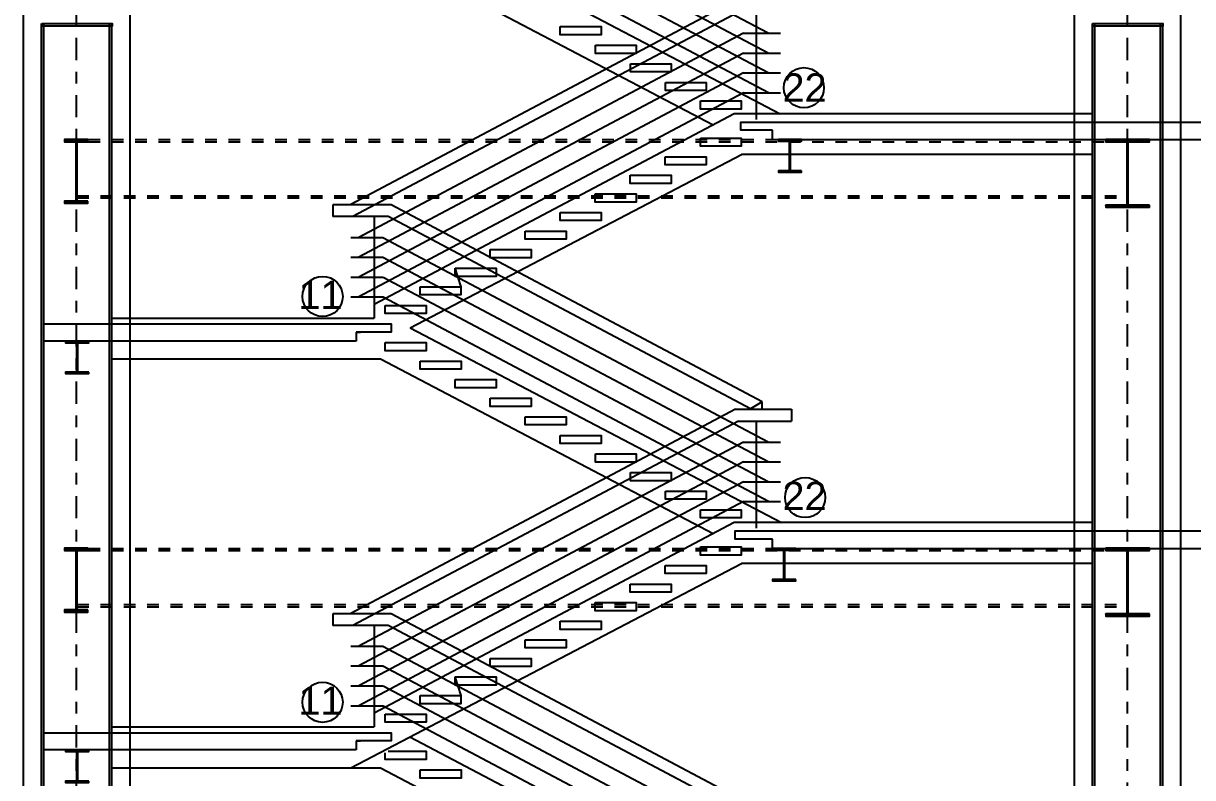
# Model space of a CAD drawing. Header units: millimetres. Extents: x 2148 to 2681, y 758 to 986.
# Drawn here: x 2563.76 to 2573.77, y 889.22 to 895.68 of the extents above; entities that cross this region are included whole.
import ezdxf

# ---------------------------------------------------------------- set-up
doc = ezdxf.new("R2010")
doc.units = ezdxf.units.MM
doc.linetypes.add('$0$HIDDEN', pattern=[0.375, 0.25, -0.125])
doc.linetypes.add('CENTER2', pattern=[28.575, 19.05, -3.175, 3.175, -3.175])
for name, color, linetype in [('0.2', 10, 'Continuous'), ('4CO', 4, 'Continuous'), ('D', 1, 'Continuous'), ('HATCH', 8, 'Continuous'), ('TLBLK', 7, 'Continuous')]:
    doc.layers.add(name, color=color, linetype=linetype)
doc.styles.add('SWISS', font='swissl.ttf')

msp = doc.modelspace()

# ---------------------------------------------------------------- hatches: boundary and pattern name
at = {"layer": 'HATCH', "ltscale": 0.5}
h = msp.add_hatch(dxfattribs=at)
h.set_pattern_fill('ANSI31', color=256, scale=0.018605, style=0)
h.set_pattern_definition([(45, (150924.999327, 6008.3788178), (-0.00164446852256, 0.00164446852256), [])])
edge = h.paths.add_edge_path()
edge.add_line((2564.3097402, 894.1574654), (2564.2253596, 894.1574654))
edge.add_arc((2564.2253596, 894.1647208), 0.0072555, 174.09726711, 269.99999997, ccw=False)
edge.add_line((2564.2181426, 894.165467), (2564.2181426, 894.6579193))
edge.add_arc((2564.2253596, 894.6586655), 0.0072555, 89.63455464, 185.90273283, ccw=False)
edge.add_line((2564.2254059, 894.6659208), (2564.3097402, 894.6659208))
edge.add_line((2564.3097402, 894.6659208), (2564.3097402, 894.6845258))
edge.add_line((2564.3097402, 894.6845258), (2564.1097402, 894.6845258))
edge.add_line((2564.1097402, 894.6845258), (2564.1097402, 894.6659208))
edge.add_line((2564.1097402, 894.6659208), (2564.1997082, 894.6659208))
edge.add_arc((2564.1997545, 894.6586655), 0.0072555, -4.29209345, 90.36544517, ccw=False)
edge.add_line((2564.2069896, 894.6581224), (2564.2069896, 894.1652638))
edge.add_arc((2564.1997545, 894.1647208), 0.0072555, -89.99999978, 4.2920935, ccw=False)
edge.add_line((2564.1997545, 894.1574654), (2564.1097402, 894.1574654))
edge.add_line((2564.1097402, 894.1574654), (2564.1097402, 894.1388603))
edge.add_line((2564.1097402, 894.1388603), (2564.3097402, 894.1388603))
edge.add_line((2564.3097402, 894.1388603), (2564.3097402, 894.1574654))
h = msp.add_hatch(dxfattribs=at)
h.set_pattern_fill('ANSI31', color=256, scale=0.018605, style=0)
h.set_pattern_definition([(45, (160542.1543686, 5241.1970747), (-0.00164446852256, 0.00164446852256), [])])
edge = h.paths.add_edge_path()
edge.add_line((2570.3315028, 894.6695236), (2570.4208787, 894.6695236))
edge.add_line((2570.4208787, 894.6695236), (2570.4208787, 894.683672))
edge.add_line((2570.4208787, 894.683672), (2570.2228629, 894.683672))
edge.add_line((2570.2228629, 894.683672), (2570.2228629, 894.6695236))
edge.add_line((2570.2228629, 894.6695236), (2570.31197, 894.6695236))
edge.add_arc((2570.3119943, 894.6657028), 0.0038209, -4.29209834, 90.36544627, ccw=False)
edge.add_line((2570.3158045, 894.6654168), (2570.3158045, 894.6603394))
edge.add_arc((2570.3119943, 894.6600534), 0.0038209, -4.29210268, 4.29210268, ccw=False)
edge.add_line((2570.3158045, 894.6597675), (2570.3158045, 894.4283404))
edge.add_arc((2570.3119943, 894.4280544), 0.0038209, -4.29209258, 4.29209258, ccw=False)
edge.add_line((2570.3158045, 894.4277685), (2570.3158045, 894.4203846))
edge.add_arc((2570.3119943, 894.4200986), 0.0038209, -89.99999956, 4.29209319, ccw=False)
edge.add_line((2570.3119943, 894.4162778), (2570.2228629, 894.4162778))
edge.add_line((2570.2228629, 894.4162778), (2570.2228629, 894.4044358))
edge.add_line((2570.2228629, 894.4044358), (2570.4208787, 894.4044358))
edge.add_line((2570.4208787, 894.4044358), (2570.4208787, 894.4162778))
edge.add_line((2570.4208787, 894.4162778), (2570.3314785, 894.4162778))
edge.add_arc((2570.3314785, 894.4200986), 0.0038209, 174.09726551, 270.00000044, ccw=False)
edge.add_line((2570.3276779, 894.4204916), (2570.3276779, 894.4276615))
edge.add_arc((2570.3314785, 894.4280544), 0.0038209, 174.09726237, 185.90273763, ccw=False)
edge.add_line((2570.3276779, 894.4284474), (2570.3276779, 894.6596605))
edge.add_arc((2570.3314785, 894.6600534), 0.0038209, 174.09726825, 185.90273175, ccw=False)
edge.add_line((2570.3276779, 894.6604464), (2570.3276779, 894.6653099))
edge.add_arc((2570.3314785, 894.6657028), 0.0038209, 89.63455417, 185.902733, ccw=False)
h = msp.add_hatch(dxfattribs=at)
h.set_pattern_fill('ANSI31', color=256, scale=0.018605, style=0)
h.set_pattern_definition([(45, (150934.0002173, 6008.3788178), (-0.00164446852256, 0.00164446852256), [])])
edge = h.paths.add_edge_path()
edge.add_line((2573.4017092, 894.1228873), (2573.2262498, 894.1228873))
edge.add_arc((2573.2262498, 894.1301427), 0.0072555, 174.09726711, 269.99999997, ccw=False)
edge.add_line((2573.2190328, 894.1308889), (2573.2190328, 894.6579193))
edge.add_arc((2573.2262498, 894.6586655), 0.0072555, 89.63455464, 185.90273283, ccw=False)
edge.add_line((2573.2262961, 894.6659208), (2573.4017092, 894.6659208))
edge.add_line((2573.4017092, 894.6659208), (2573.4017092, 894.6845258))
edge.add_line((2573.4017092, 894.6845258), (2573.0256957, 894.6845258))
edge.add_line((2573.0256957, 894.6845258), (2573.0256957, 894.6659208))
edge.add_line((2573.0256957, 894.6659208), (2573.2005984, 894.6659208))
edge.add_arc((2573.2006447, 894.6586655), 0.0072555, -4.29209345, 90.36544517, ccw=False)
edge.add_line((2573.2078798, 894.6581224), (2573.2078798, 894.1306857))
edge.add_arc((2573.2006447, 894.1301427), 0.0072555, -89.99999978, 4.2920935, ccw=False)
edge.add_line((2573.2006447, 894.1228873), (2573.0256957, 894.1228873))
edge.add_line((2573.0256957, 894.1228873), (2573.0256957, 894.1042822))
edge.add_line((2573.0256957, 894.1042822), (2573.4017092, 894.1042822))
edge.add_line((2573.4017092, 894.1042822), (2573.4017092, 894.1228873))
h = msp.add_hatch(dxfattribs=at)
h.set_pattern_fill('ANSI31', color=256, scale=0.018605, style=0)
h.set_pattern_definition([(45, (160536.0499638, 5239.4726943), (-0.00164446852256, 0.00164446852256), [])])
edge = h.paths.add_edge_path()
edge.add_line((2564.227098, 892.9451432), (2564.3164738, 892.9451432))
edge.add_line((2564.3164738, 892.9451432), (2564.3164738, 892.9592915))
edge.add_line((2564.3164738, 892.9592915), (2564.1184581, 892.9592915))
edge.add_line((2564.1184581, 892.9592915), (2564.1184581, 892.9451432))
edge.add_line((2564.1184581, 892.9451432), (2564.2075651, 892.9451432))
edge.add_arc((2564.2075895, 892.9413224), 0.0038209, -4.29209834, 90.36544627, ccw=False)
edge.add_line((2564.2113997, 892.9410364), (2564.2113997, 892.935959))
edge.add_arc((2564.2075895, 892.935673), 0.0038209, -4.29210268, 4.29210268, ccw=False)
edge.add_line((2564.2113997, 892.935387), (2564.2113997, 892.70396))
edge.add_arc((2564.2075895, 892.703674), 0.0038209, -4.29209258, 4.29209258, ccw=False)
edge.add_line((2564.2113997, 892.7033881), (2564.2113997, 892.6960042))
edge.add_arc((2564.2075895, 892.6957182), 0.0038209, -89.99999956, 4.29209319, ccw=False)
edge.add_line((2564.2075895, 892.6918974), (2564.1184581, 892.6918974))
edge.add_line((2564.1184581, 892.6918974), (2564.1184581, 892.6800554))
edge.add_line((2564.1184581, 892.6800554), (2564.3164738, 892.6800554))
edge.add_line((2564.3164738, 892.6800554), (2564.3164738, 892.6918974))
edge.add_line((2564.3164738, 892.6918974), (2564.2270736, 892.6918974))
edge.add_arc((2564.2270736, 892.6957182), 0.0038209, 174.09726551, 270.00000044, ccw=False)
edge.add_line((2564.223273, 892.6961112), (2564.223273, 892.7032811))
edge.add_arc((2564.2270736, 892.703674), 0.0038209, 174.09726237, 185.90273763, ccw=False)
edge.add_line((2564.223273, 892.7040669), (2564.223273, 892.9352801))
edge.add_arc((2564.2270736, 892.935673), 0.0038209, 174.09726825, 185.90273175, ccw=False)
edge.add_line((2564.223273, 892.9360659), (2564.223273, 892.9409294))
edge.add_arc((2564.2270736, 892.9413224), 0.0038209, 89.63455417, 185.902733, ccw=False)
h = msp.add_hatch(dxfattribs=at)
h.set_pattern_fill('ANSI31', color=256, scale=0.018605, style=0)
h.set_pattern_definition([(45, (150924.999327, 6004.8788178), (-0.00164446852256, 0.00164446852256), [])])
edge = h.paths.add_edge_path()
edge.add_line((2564.3097402, 890.6574654), (2564.2253596, 890.6574654))
edge.add_arc((2564.2253596, 890.6647208), 0.0072555, 174.09726711, 269.99999997, ccw=False)
edge.add_line((2564.2181426, 890.665467), (2564.2181426, 891.1579193))
edge.add_arc((2564.2253596, 891.1586655), 0.0072555, 89.63455464, 185.90273283, ccw=False)
edge.add_line((2564.2254059, 891.1659208), (2564.3097402, 891.1659208))
edge.add_line((2564.3097402, 891.1659208), (2564.3097402, 891.1845258))
edge.add_line((2564.3097402, 891.1845258), (2564.1097402, 891.1845258))
edge.add_line((2564.1097402, 891.1845258), (2564.1097402, 891.1659208))
edge.add_line((2564.1097402, 891.1659208), (2564.1997082, 891.1659208))
edge.add_arc((2564.1997545, 891.1586655), 0.0072555, -4.29209345, 90.36544517, ccw=False)
edge.add_line((2564.2069896, 891.1581224), (2564.2069896, 890.6652638))
edge.add_arc((2564.1997545, 890.6647208), 0.0072555, -89.99999978, 4.2920935, ccw=False)
edge.add_line((2564.1997545, 890.6574654), (2564.1097402, 890.6574654))
edge.add_line((2564.1097402, 890.6574654), (2564.1097402, 890.6388603))
edge.add_line((2564.1097402, 890.6388603), (2564.3097402, 890.6388603))
edge.add_line((2564.3097402, 890.6388603), (2564.3097402, 890.6574654))
h = msp.add_hatch(dxfattribs=at)
h.set_pattern_fill('ANSI31', color=256, scale=0.018605, style=0)
h.set_pattern_definition([(45, (160542.1043686, 5237.6970747), (-0.00164446852256, 0.00164446852256), [])])
edge = h.paths.add_edge_path()
edge.add_line((2570.2815028, 891.1695236), (2570.3708787, 891.1695236))
edge.add_line((2570.3708787, 891.1695236), (2570.3708787, 891.183672))
edge.add_line((2570.3708787, 891.183672), (2570.1728629, 891.183672))
edge.add_line((2570.1728629, 891.183672), (2570.1728629, 891.1695236))
edge.add_line((2570.1728629, 891.1695236), (2570.26197, 891.1695236))
edge.add_arc((2570.2619943, 891.1657028), 0.0038209, -4.29209834, 90.36544627, ccw=False)
edge.add_line((2570.2658045, 891.1654168), (2570.2658045, 891.1603394))
edge.add_arc((2570.2619943, 891.1600534), 0.0038209, -4.29210268, 4.29210268, ccw=False)
edge.add_line((2570.2658045, 891.1597675), (2570.2658045, 890.9283404))
edge.add_arc((2570.2619943, 890.9280544), 0.0038209, -4.29209258, 4.29209258, ccw=False)
edge.add_line((2570.2658045, 890.9277685), (2570.2658045, 890.9203846))
edge.add_arc((2570.2619943, 890.9200986), 0.0038209, -89.99999956, 4.29209319, ccw=False)
edge.add_line((2570.2619943, 890.9162778), (2570.1728629, 890.9162778))
edge.add_line((2570.1728629, 890.9162778), (2570.1728629, 890.9044358))
edge.add_line((2570.1728629, 890.9044358), (2570.3708787, 890.9044358))
edge.add_line((2570.3708787, 890.9044358), (2570.3708787, 890.9162778))
edge.add_line((2570.3708787, 890.9162778), (2570.2814785, 890.9162778))
edge.add_arc((2570.2814785, 890.9200986), 0.0038209, 174.09726551, 270.00000044, ccw=False)
edge.add_line((2570.2776779, 890.9204916), (2570.2776779, 890.9276615))
edge.add_arc((2570.2814785, 890.9280544), 0.0038209, 174.09726237, 185.90273763, ccw=False)
edge.add_line((2570.2776779, 890.9284474), (2570.2776779, 891.1596605))
edge.add_arc((2570.2814785, 891.1600534), 0.0038209, 174.09726825, 185.90273175, ccw=False)
edge.add_line((2570.2776779, 891.1604464), (2570.2776779, 891.1653099))
edge.add_arc((2570.2814785, 891.1657028), 0.0038209, 89.63455417, 185.902733, ccw=False)
h = msp.add_hatch(dxfattribs=at)
h.set_pattern_fill('ANSI31', color=256, scale=0.018605, style=0)
h.set_pattern_definition([(45, (150934.0002173, 6004.8788178), (-0.00164446852256, 0.00164446852256), [])])
edge = h.paths.add_edge_path()
edge.add_line((2573.4017092, 890.6228873), (2573.2262498, 890.6228873))
edge.add_arc((2573.2262498, 890.6301427), 0.0072555, 174.09726711, 269.99999997, ccw=False)
edge.add_line((2573.2190328, 890.6308889), (2573.2190328, 891.1579193))
edge.add_arc((2573.2262498, 891.1586655), 0.0072555, 89.63455464, 185.90273283, ccw=False)
edge.add_line((2573.2262961, 891.1659208), (2573.4017092, 891.1659208))
edge.add_line((2573.4017092, 891.1659208), (2573.4017092, 891.1845258))
edge.add_line((2573.4017092, 891.1845258), (2573.0256957, 891.1845258))
edge.add_line((2573.0256957, 891.1845258), (2573.0256957, 891.1659208))
edge.add_line((2573.0256957, 891.1659208), (2573.2005984, 891.1659208))
edge.add_arc((2573.2006447, 891.1586655), 0.0072555, -4.29209345, 90.36544517, ccw=False)
edge.add_line((2573.2078798, 891.1581224), (2573.2078798, 890.6306857))
edge.add_arc((2573.2006447, 890.6301427), 0.0072555, -89.99999978, 4.2920935, ccw=False)
edge.add_line((2573.2006447, 890.6228873), (2573.0256957, 890.6228873))
edge.add_line((2573.0256957, 890.6228873), (2573.0256957, 890.6042822))
edge.add_line((2573.0256957, 890.6042822), (2573.4017092, 890.6042822))
edge.add_line((2573.4017092, 890.6042822), (2573.4017092, 890.6228873))
h = msp.add_hatch(dxfattribs=at)
h.set_pattern_fill('ANSI31', color=256, scale=0.018605, style=0)
h.set_pattern_definition([(45, (160536.0499638, 5235.9726943), (-0.00164446852256, 0.00164446852256), [])])
edge = h.paths.add_edge_path()
edge.add_line((2564.227098, 889.4451432), (2564.3164738, 889.4451432))
edge.add_line((2564.3164738, 889.4451432), (2564.3164738, 889.4592915))
edge.add_line((2564.3164738, 889.4592915), (2564.1184581, 889.4592915))
edge.add_line((2564.1184581, 889.4592915), (2564.1184581, 889.4451432))
edge.add_line((2564.1184581, 889.4451432), (2564.2075651, 889.4451432))
edge.add_arc((2564.2075895, 889.4413224), 0.0038209, -4.29209834, 90.36544627, ccw=False)
edge.add_line((2564.2113997, 889.4410364), (2564.2113997, 889.435959))
edge.add_arc((2564.2075895, 889.435673), 0.0038209, -4.29210268, 4.29210268, ccw=False)
edge.add_line((2564.2113997, 889.435387), (2564.2113997, 889.20396))
edge.add_arc((2564.2075895, 889.203674), 0.0038209, -4.29209258, 4.29209258, ccw=False)
edge.add_line((2564.2113997, 889.2033881), (2564.2113997, 889.1960042))
edge.add_arc((2564.2075895, 889.1957182), 0.0038209, -89.99999956, 4.29209319, ccw=False)
edge.add_line((2564.2075895, 889.1918974), (2564.1184581, 889.1918974))
edge.add_line((2564.1184581, 889.1918974), (2564.1184581, 889.1800554))
edge.add_line((2564.1184581, 889.1800554), (2564.3164738, 889.1800554))
edge.add_line((2564.3164738, 889.1800554), (2564.3164738, 889.1918974))
edge.add_line((2564.3164738, 889.1918974), (2564.2270736, 889.1918974))
edge.add_arc((2564.2270736, 889.1957182), 0.0038209, 174.09726551, 270.00000044, ccw=False)
edge.add_line((2564.223273, 889.1961112), (2564.223273, 889.2032811))
edge.add_arc((2564.2270736, 889.203674), 0.0038209, 174.09726237, 185.90273763, ccw=False)
edge.add_line((2564.223273, 889.2040669), (2564.223273, 889.4352801))
edge.add_arc((2564.2270736, 889.435673), 0.0038209, 174.09726825, 185.90273175, ccw=False)
edge.add_line((2564.223273, 889.4360659), (2564.223273, 889.4409294))
edge.add_arc((2564.2270736, 889.4413224), 0.0038209, 89.63455417, 185.902733, ccw=False)

# ---------------------------------------------------------------- linework, layer by layer
at = {"ltscale": 0.5}
for p, q in [((2570.1353901, 895.5943914, -0.0000001), (2566.8359493, 897.3440948, -0.0000001)), ((2570.1353901, 895.4243914, -0.0000001), (2566.8359493, 897.1740948, -0.0000001)), ((2570.1361951, 895.2543914, -0.0000001), (2566.8367543, 897.0040948, -0.0000001)), ((2570.1365975, 895.0843914, -0.0000001), (2566.8371567, 896.8340948, -0.0000001)), ((2569.8550388, 895.8743914, -0.0000001), (2566.5544796, 894.1240948, -0.0000001)), ((2569.8799134, 895.7743914, -0.0000001), (2566.5793542, 894.0240948, -0.0000001)), ((2570.0328115, 895.775672, -0.0000001), (2570.0328115, 894.855672, -0.0000001)), ((2569.9246876, 895.5943914, -0.0000001), (2566.6241284, 893.8440948, -0.0000001)), ((2569.9246876, 895.5943914, -0.0000001), (2570.2401289, 895.5943914, -0.0000001)), ((2569.9242851, 895.4243914, -0.0000001), (2566.6237259, 893.6740948, -0.0000001)), ((2569.9246876, 895.4243914, -0.0000001), (2570.2401289, 895.4243914, -0.0000001)), ((2569.9238826, 895.2543914, -0.0000001), (2566.6233234, 893.5040948, -0.0000001)), ((2569.9246876, 895.2543914, -0.0000001), (2570.2401289, 895.2543914, -0.0000001)), ((2569.9234802, 895.0843914, -0.0000001), (2566.622921, 893.3340948, -0.0000001)), ((2569.9246876, 895.0843914, -0.0000001), (2570.2401289, 895.0843914, -0.0000001)), ((2569.5550388, 894.696581, -0.0000001), (2569.9050388, 894.696581, -0.0000001)), ((2569.5550388, 894.696581, -0.0000001), (2569.9050388, 894.696581, -0.0000001)), ((2569.5550388, 894.696581, -0.0000001), (2569.9050388, 894.696581, -0.0000001)), ((2569.5550388, 894.696581, -0.0000001), (2569.9050388, 894.696581, -0.0000001)), ((2569.5550388, 894.696581, -0.0000001), (2569.9050388, 894.696581, -0.0000001)), ((2569.5550388, 894.696581, -0.0000001), (2569.9050388, 894.696581, -0.0000001)), ((2569.2544796, 894.5374901, -0.0000001), (2569.6044796, 894.5374901, -0.0000001)), ((2569.2544796, 894.5374901, -0.0000001), (2569.6044796, 894.5374901, -0.0000001)), ((2568.9550388, 894.3783992, -0.0000001), (2569.3050388, 894.3783992, -0.0000001)), ((2568.9550388, 894.3783992, -0.0000001), (2569.3050388, 894.3783992, -0.0000001)), ((2568.6550388, 894.2193083, -0.0000001), (2569.0050388, 894.2193083, -0.0000001)), ((2568.6550388, 894.2193083, -0.0000001), (2569.0050388, 894.2193083, -0.0000001)), ((2566.9055981, 894.1240948, -0.0000001), (2566.4055981, 894.1240948, -0.0000001)), ((2566.9055981, 894.1240948, -0.0000001), (2566.8179256, 894.1240948, -0.0000001)), ((2570.0850388, 892.4380277, -0.0000001), (2566.9055981, 894.1240948, -0.0000001)), ((2566.8807235, 894.0240948, -0.0000001), (2566.4055981, 894.0240948, -0.0000001)), ((2566.7622557, 894.0240948, -0.0000001), (2566.7622557, 893.155672, -0.0000001)), ((2569.9850388, 892.377867, -0.0000001), (2566.8807235, 894.0240948, -0.0000001)), ((2568.3550388, 894.0602174, -0.0000001), (2568.7050388, 894.0602174, -0.0000001)), ((2568.3550388, 894.0602174, -0.0000001), (2568.7050388, 894.0602174, -0.0000001)), ((2568.0550388, 893.9011265, -0.0000001), (2568.4050388, 893.9011265, -0.0000001)), ((2568.0550388, 893.9011265, -0.0000001), (2568.4050388, 893.9011265, -0.0000001)), ((2568.0550388, 893.9011265, -0.0000001), (2568.4050388, 893.9011265, -0.0000001)), ((2568.0550388, 893.9011265, -0.0000001), (2568.4050388, 893.9011265, -0.0000001)), ((2568.0550388, 893.9011265, -0.0000001), (2568.4050388, 893.9011265, -0.0000001)), ((2568.0550388, 893.9011265, -0.0000001), (2568.4050388, 893.9011265, -0.0000001)), ((2566.8359493, 893.8440948, -0.0000001), (2566.5622557, 893.8440948, -0.0000001)), ((2570.1353901, 892.0943914, -0.0000001), (2566.8359493, 893.8440948, -0.0000001)), ((2567.7550388, 893.7420356, -0.0000001), (2568.1050388, 893.7420356, -0.0000001)), ((2567.7550388, 893.7420356, -0.0000001), (2568.1050388, 893.7420356, -0.0000001)), ((2566.8359493, 893.6740948, -0.0000001), (2566.5622557, 893.6740948, -0.0000001)), ((2570.1353901, 891.9243914, -0.0000001), (2566.8359493, 893.6740948, -0.0000001)), ((2567.4550388, 893.5829447, -0.0000001), (2567.8050388, 893.5829447, -0.0000001)), ((2567.5050388, 893.4238538, -0.0000001), (2567.4550388, 893.5829447, -0.0000001)), ((2567.5050388, 893.4238538, -0.0000001), (2567.4550388, 893.5829447, -0.0000001)), ((2567.5050388, 893.4238538, -0.0000001), (2567.4550388, 893.5829447, -0.0000001)), ((2567.5050388, 893.4238538, -0.0000001), (2567.4550388, 893.5829447, -0.0000001)), ((2567.4550388, 893.5829447, -0.0000001), (2567.8050388, 893.5829447, -0.0000001)), ((2567.5050388, 893.4238538, -0.0000001), (2567.4550388, 893.5829447, -0.0000001)), ((2567.5050388, 893.4238538, -0.0000001), (2567.4550388, 893.5829447, -0.0000001)), ((2567.5050388, 893.4238538, -0.0000001), (2567.4550388, 893.5829447, -0.0000001)), ((2566.8359493, 893.5040948, -0.0000001), (2566.5622557, 893.5040948, -0.0000001)), ((2570.1361951, 891.7543914, -0.0000001), (2566.8367543, 893.5040948, -0.0000001)), ((2567.1550388, 893.4238538, -0.0000001), (2567.5050388, 893.4238538, -0.0000001)), ((2567.1550388, 893.4238538, -0.0000001), (2567.5050388, 893.4238538, -0.0000001)), ((2566.8371567, 893.3340948, -0.0000001), (2566.5622557, 893.3340948, -0.0000001)), ((2570.1365975, 891.5843914, -0.0000001), (2566.8371567, 893.3340948, -0.0000001)), ((2566.8555981, 893.2647629, -0.0000001), (2567.2050388, 893.2647629, -0.0000001)), ((2566.8555981, 893.2647629, -0.0000001), (2567.2050388, 893.2647629, -0.0000001)), ((2570.0850388, 892.4380277, -0.0000001), (2569.9850388, 892.377867, -0.0000001)), ((2570.0850388, 892.375672, 0), (2570.0850388, 892.4380277, 0)), ((2569.8550388, 892.3743914, -0.0000001), (2566.5544796, 890.6240948, -0.0000001)), ((2569.8550388, 892.3743914, -0.0000001), (2570.3354815, 892.3743914, -0.0000001)), ((2569.8550388, 892.3743914, -0.0000001), (2570.3354815, 892.3743914, -0.0000001)), ((2570.0328115, 892.275672, -0.0000001), (2570.0328115, 891.355672, -0.0000001)), ((2569.8799134, 892.2743914, -0.0000001), (2566.5793542, 890.5240948, -0.0000001)), ((2569.8799134, 892.2743914, -0.0000001), (2570.3354815, 892.2743914, -0.0000001)), ((2569.9246876, 892.0943914, -0.0000001), (2566.6241284, 890.3440948, -0.0000001)), ((2569.9246876, 892.0943914, -0.0000001), (2570.2401289, 892.0943914, -0.0000001)), ((2569.9242851, 891.9243914, -0.0000001), (2566.6237259, 890.1740948, -0.0000001)), ((2569.9246876, 891.9243914, -0.0000001), (2570.2401289, 891.9243914, -0.0000001)), ((2569.9238826, 891.7543914, -0.0000001), (2566.6233234, 890.0040948, -0.0000001)), ((2569.9246876, 891.7543914, -0.0000001), (2570.2401289, 891.7543914, -0.0000001)), ((2569.9234802, 891.5843914, -0.0000001), (2566.622921, 889.8340948, -0.0000001)), ((2569.9246876, 891.5843914, -0.0000001), (2570.2401289, 891.5843914, -0.0000001)), ((2569.5550388, 891.196581, -0.0000001), (2569.9050388, 891.196581, -0.0000001)), ((2569.5550388, 891.196581, -0.0000001), (2569.9050388, 891.196581, -0.0000001)), ((2569.5550388, 891.196581, -0.0000001), (2569.9050388, 891.196581, -0.0000001)), ((2569.5550388, 891.196581, -0.0000001), (2569.9050388, 891.196581, -0.0000001)), ((2569.5550388, 891.196581, -0.0000001), (2569.9050388, 891.196581, -0.0000001)), ((2569.5550388, 891.196581, -0.0000001), (2569.9050388, 891.196581, -0.0000001)), ((2569.2544796, 891.0374901, -0.0000001), (2569.6044796, 891.0374901, -0.0000001)), ((2569.2544796, 891.0374901, -0.0000001), (2569.6044796, 891.0374901, -0.0000001)), ((2568.9550388, 890.8783992, -0.0000001), (2569.3050388, 890.8783992, -0.0000001)), ((2568.9550388, 890.8783992, -0.0000001), (2569.3050388, 890.8783992, -0.0000001)), ((2568.6550388, 890.7193083, -0.0000001), (2569.0050388, 890.7193083, -0.0000001)), ((2568.6550388, 890.7193083, -0.0000001), (2569.0050388, 890.7193083, -0.0000001)), ((2566.9055981, 890.6240948, -0.0000001), (2566.4055981, 890.6240948, -0.0000001)), ((2570.0850388, 888.9380277, -0.0000001), (2566.9055981, 890.6240948, -0.0000001)), ((2566.8807235, 890.5240948, -0.0000001), (2566.4055981, 890.5240948, -0.0000001)), ((2566.7622557, 890.5240948, -0.0000001), (2566.7622557, 889.655672, -0.0000001)), ((2569.9850388, 888.877867, -0.0000001), (2566.8807235, 890.5240948, -0.0000001)), ((2568.3550388, 890.5602174, -0.0000001), (2568.7050388, 890.5602174, -0.0000001)), ((2568.3550388, 890.5602174, -0.0000001), (2568.7050388, 890.5602174, -0.0000001)), ((2568.0550388, 890.4011265, -0.0000001), (2568.4050388, 890.4011265, -0.0000001)), ((2568.0550388, 890.4011265, -0.0000001), (2568.4050388, 890.4011265, -0.0000001)), ((2568.0550388, 890.4011265, -0.0000001), (2568.4050388, 890.4011265, -0.0000001)), ((2568.0550388, 890.4011265, -0.0000001), (2568.4050388, 890.4011265, -0.0000001)), ((2568.0550388, 890.4011265, -0.0000001), (2568.4050388, 890.4011265, -0.0000001)), ((2568.0550388, 890.4011265, -0.0000001), (2568.4050388, 890.4011265, -0.0000001)), ((2566.8359493, 890.3440948, -0.0000001), (2566.5622557, 890.3440948, -0.0000001)), ((2570.1353901, 888.5943914, -0.0000001), (2566.8359493, 890.3440948, -0.0000001)), ((2566.8359493, 890.1740948, -0.0000001), (2566.5622557, 890.1740948, -0.0000001)), ((2570.1353901, 888.4243914, -0.0000001), (2566.8359493, 890.1740948, -0.0000001)), ((2567.7550388, 890.2420356, -0.0000001), (2568.1050388, 890.2420356, -0.0000001)), ((2567.7550388, 890.2420356, -0.0000001), (2568.1050388, 890.2420356, -0.0000001)), ((2567.4550388, 890.0829447, -0.0000001), (2567.8050388, 890.0829447, -0.0000001)), ((2567.5050388, 889.9238538, -0.0000001), (2567.4550388, 890.0829447, -0.0000001)), ((2567.5050388, 889.9238538, -0.0000001), (2567.4550388, 890.0829447, -0.0000001)), ((2567.5050388, 889.9238538, -0.0000001), (2567.4550388, 890.0829447, -0.0000001)), ((2567.5050388, 889.9238538, -0.0000001), (2567.4550388, 890.0829447, -0.0000001)), ((2567.4550388, 890.0829447, -0.0000001), (2567.8050388, 890.0829447, -0.0000001)), ((2567.5050388, 889.9238538, -0.0000001), (2567.4550388, 890.0829447, -0.0000001)), ((2567.5050388, 889.9238538, -0.0000001), (2567.4550388, 890.0829447, -0.0000001)), ((2567.5050388, 889.9238538, -0.0000001), (2567.4550388, 890.0829447, -0.0000001)), ((2566.8359493, 890.0040948, -0.0000001), (2566.5622557, 890.0040948, -0.0000001)), ((2570.1361951, 888.2543914, -0.0000001), (2566.8367543, 890.0040948, -0.0000001)), ((2567.1550388, 889.9238538, -0.0000001), (2567.5050388, 889.9238538, -0.0000001)), ((2567.1550388, 889.9238538, -0.0000001), (2567.5050388, 889.9238538, -0.0000001)), ((2566.8371567, 889.8340948, -0.0000001), (2566.5622557, 889.8340948, -0.0000001)), ((2570.1365975, 888.0843914, -0.0000001), (2566.8371567, 889.8340948, -0.0000001)), ((2566.8555981, 889.7647629, -0.0000001), (2567.2050388, 889.7647629, -0.0000001)), ((2566.8555981, 889.7647629, -0.0000001), (2567.2050388, 889.7647629, -0.0000001))]:
    msp.add_line(p, q, dxfattribs=at)
at = {"linetype": '$0$HIDDEN', "ltscale": 0.3}
for p, q in [((2564.3130745, 894.683672, 0), (2573.0256957, 894.683672, 0)), ((2564.3130745, 894.6650669, 0), (2573.0256957, 894.6650669, 0)), ((2564.2181426, 894.2027217, 0), (2573.2078798, 894.2027217, 0)), ((2564.2181426, 894.1841166, 0), (2573.2078798, 894.1841166, 0)), ((2564.3130745, 891.183672, 0), (2573.0256957, 891.183672, 0)), ((2564.3130745, 891.1650669, 0), (2573.0256957, 891.1650669, 0)), ((2564.2181426, 890.7027217, 0), (2573.2078798, 890.7027217, 0)), ((2564.2181426, 890.6841166, 0), (2573.2078798, 890.6841166, 0))]:
    msp.add_line(p, q, dxfattribs=at)
at = {"ltscale": 0.05}
for p, q in [((2570.1712179, 894.683672, 0), (2570.1712179, 894.763672, 0)), ((2570.1712179, 894.683672, 0), (2570.1712179, 894.763672, 0)), ((2570.1712179, 894.683672, 0), (2575.0007214, 894.683672, 0)), ((2566.4055981, 894.1240948, 0), (2566.4055981, 894.0240948, -0.0000001)), ((2566.6056323, 893.035672, 0), (2566.6056323, 892.9592915, 0)), ((2566.6056323, 893.035672, 0), (2566.6425501, 893.035672, 0)), ((2566.6056323, 892.9592915, 0), (2563.9321919, 892.9592915, 0)), ((2570.3379555, 892.2743914, 0), (2570.3379555, 892.3743914, 0)), ((2570.1712179, 891.183672, 0), (2570.1712179, 891.263672, 0)), ((2570.1712179, 891.183672, 0), (2570.1712179, 891.263672, 0)), ((2570.1712179, 891.183672, 0), (2575.0007214, 891.183672, 0)), ((2566.4055981, 890.6240948, 0), (2566.4055981, 890.5240948, -0.0000001)), ((2566.6056323, 889.535672, 0), (2566.6056323, 889.4592915, 0)), ((2566.6056323, 889.535672, 0), (2566.6425501, 889.535672, 0)), ((2566.6056323, 889.4592915, 0), (2563.9321919, 889.4592915, 0))]:
    msp.add_line(p, q, dxfattribs=at)
for points, elevation in [([(2563.9155262, 895.6789966), (2564.5185421, 895.6789966), (2564.5185421, 895.6563646), (2563.9155262, 895.6563646)], 0), ([(2568.3550388, 895.6511265), (2568.7050388, 895.6511265), (2568.7050388, 895.5811265), (2568.3550388, 895.5811265)], -0.0000001), ([(2572.9128198, 895.6789966), (2573.5158357, 895.6789966), (2573.5158357, 895.6563646), (2572.9128198, 895.6563646)], 0), ([(2568.6550388, 895.4920356), (2569.0050388, 895.4920356), (2569.0050388, 895.4220356), (2568.6550388, 895.4220356)], -0.0000001), ([(2568.9550388, 895.3329447), (2569.3050388, 895.3329447), (2569.3050388, 895.2629447), (2568.9550388, 895.2629447)], -0.0000001), ([(2569.2550388, 895.1738538), (2569.6050388, 895.1738538), (2569.6050388, 895.1038538), (2569.2550388, 895.1038538)], -0.0000001), ([(2569.5550388, 895.0147629), (2569.9050388, 895.0147629), (2569.9050388, 894.9447629), (2569.5550388, 894.9447629)], -0.0000001), ([(2569.5544796, 894.696581), (2569.9044796, 894.696581), (2569.9044796, 894.626581), (2569.5544796, 894.626581)], -0.0000001), ([(2569.2539204, 894.5374901), (2569.6039204, 894.5374901), (2569.6039204, 894.4674901), (2569.2539204, 894.4674901)], -0.0000001), ([(2568.9544796, 894.3783992), (2569.3044796, 894.3783992), (2569.3044796, 894.3083992), (2568.9544796, 894.3083992)], -0.0000001), ([(2568.6544796, 894.2193083), (2569.0044796, 894.2193083), (2569.0044796, 894.1493083), (2568.6544796, 894.1493083)], -0.0000001), ([(2568.3544796, 894.0602174), (2568.7044796, 894.0602174), (2568.7044796, 893.9902174), (2568.3544796, 893.9902174)], 0), ([(2568.0544796, 893.9011265), (2568.4044796, 893.9011265), (2568.4044796, 893.8311265), (2568.0544796, 893.8311265)], -0.0000001), ([(2567.7544796, 893.7420356), (2568.1044796, 893.7420356), (2568.1044796, 893.6720356), (2567.7544796, 893.6720356)], -0.0000001), ([(2567.4544796, 893.5829447), (2567.8044796, 893.5829447), (2567.8044796, 893.5129447), (2567.4544796, 893.5129447)], -0.0000001), ([(2567.1544796, 893.4238538), (2567.5044796, 893.4238538), (2567.5044796, 893.3538538), (2567.1544796, 893.3538538)], -0.0000001), ([(2566.8550388, 893.2647629), (2567.2050388, 893.2647629), (2567.2050388, 893.1947629), (2566.8550388, 893.1947629)], -0.0000001), ([(2567.1550388, 892.7874901), (2567.5050388, 892.7874901), (2567.5050388, 892.7174901), (2567.1550388, 892.7174901)], -0.0000001), ([(2567.4550388, 892.6283992), (2567.8050388, 892.6283992), (2567.8050388, 892.5583992), (2567.4550388, 892.5583992)], -0.0000001), ([(2567.7550388, 892.4693083), (2568.1050388, 892.4693083), (2568.1050388, 892.3993083), (2567.7550388, 892.3993083)], -0.0000001), ([(2568.0550388, 892.3102174), (2568.4050388, 892.3102174), (2568.4050388, 892.2402174), (2568.0550388, 892.2402174)], -0.0000001), ([(2568.3550388, 892.1511265), (2568.7050388, 892.1511265), (2568.7050388, 892.0811265), (2568.3550388, 892.0811265)], -0.0000001), ([(2568.6550388, 891.9920356), (2569.0050388, 891.9920356), (2569.0050388, 891.9220356), (2568.6550388, 891.9220356)], -0.0000001), ([(2568.9550388, 891.8329447), (2569.3050388, 891.8329447), (2569.3050388, 891.7629447), (2568.9550388, 891.7629447)], -0.0000001), ([(2569.2550388, 891.6738538), (2569.6050388, 891.6738538), (2569.6050388, 891.6038538), (2569.2550388, 891.6038538)], -0.0000001), ([(2569.5550388, 891.5147629), (2569.9050388, 891.5147629), (2569.9050388, 891.4447629), (2569.5550388, 891.4447629)], -0.0000001), ([(2569.5544796, 891.196581), (2569.9044796, 891.196581), (2569.9044796, 891.126581), (2569.5544796, 891.126581)], -0.0000001), ([(2569.2539204, 891.0374901), (2569.6039204, 891.0374901), (2569.6039204, 890.9674901), (2569.2539204, 890.9674901)], -0.0000001), ([(2568.9544796, 890.8783992), (2569.3044796, 890.8783992), (2569.3044796, 890.8083992), (2568.9544796, 890.8083992)], -0.0000001), ([(2568.6544796, 890.7193083), (2569.0044796, 890.7193083), (2569.0044796, 890.6493083), (2568.6544796, 890.6493083)], -0.0000001), ([(2568.3544796, 890.5602174), (2568.7044796, 890.5602174), (2568.7044796, 890.4902174), (2568.3544796, 890.4902174)], 0), ([(2568.0544796, 890.4011265), (2568.4044796, 890.4011265), (2568.4044796, 890.3311265), (2568.0544796, 890.3311265)], -0.0000001), ([(2567.7544796, 890.2420356), (2568.1044796, 890.2420356), (2568.1044796, 890.1720356), (2567.7544796, 890.1720356)], -0.0000001), ([(2567.4544796, 890.0829447), (2567.8044796, 890.0829447), (2567.8044796, 890.0129447), (2567.4544796, 890.0129447)], -0.0000001), ([(2567.1544796, 889.9238538), (2567.5044796, 889.9238538), (2567.5044796, 889.8538538), (2567.1544796, 889.8538538)], -0.0000001), ([(2566.8550388, 889.7647629), (2567.2050388, 889.7647629), (2567.2050388, 889.6947629), (2566.8550388, 889.6947629)], -0.0000001), ([(2567.1550388, 889.2874901), (2567.5050388, 889.2874901), (2567.5050388, 889.2174901), (2567.1550388, 889.2174901)], -0.0000001)]:
    msp.add_lwpolyline(points, close=True, dxfattribs=dict(at, elevation=elevation))
for points, elevation in [([(2570.1712179, 894.763672), (2569.9016997, 894.763672), (2569.9016997, 894.833672), (2574.754441, 894.833672)], -0.0000001), ([(2563.9321919, 893.105672), (2566.9055981, 893.105672), (2566.9055981, 893.035672), (2566.6056323, 893.035672)], 0), ([(2566.8550388, 892.946581), (2567.2050388, 892.946581), (2567.2050388, 892.876581), (2566.8550388, 892.876581), (2566.8550388, 892.946581)], -0.0000001), ([(2570.1712179, 891.263672), (2569.8516997, 891.263672), (2569.8516997, 891.333672), (2574.8315831, 891.333672)], -0.0000001), ([(2563.9321919, 889.605672), (2566.9055981, 889.605672), (2566.9055981, 889.535672), (2566.6056323, 889.535672)], 0), ([(2566.8818879, 889.446581), (2567.2050388, 889.446581), (2567.2050388, 889.376581), (2566.8550388, 889.376581), (2566.8550388, 889.432535)], -0.0000001)]:
    msp.add_lwpolyline(points, dxfattribs=dict(at, elevation=elevation))
at = {"layer": '0.2', "ltscale": 0.5}
for centre in [(2570.4410457, 895.1279826, -0.0000003), (2566.3194106, 893.340664, -0.0000001), (2570.4514708, 891.6191503, -0.0000002), (2566.3194106, 889.8661021, -0.0000001)]:
    msp.add_circle(centre, 0.172101, dxfattribs=at)
at = {"layer": '4CO', "ltscale": 0.5}
for p, q in [((2567.0653343, 896.5687081, -0.0000001), (2570.2389327, 894.905672, -0.0000001)), ((2566.8139744, 896.305672, -0.0000001), (2569.6651724, 894.8115807, -0.0000001)), ((2569.8426016, 894.905672, 0), (2566.7622557, 893.2721552, -0.0000001)), ((2572.9128198, 894.905672, 0), (2569.8426016, 894.905672, 0)), ((2567.0702857, 893.0712985, 0), (2569.9076707, 894.555672, 0)), ((2572.9128198, 894.555672, 0), (2569.9076707, 894.555672, 0)), ((2564.5152078, 893.155672, 0), (2566.7622557, 893.155672, -0.0000001)), ((2567.0702857, 893.0712985, -0.0000001), (2570.2488273, 891.405672, -0.0000001)), ((2564.5152078, 892.805672, 0), (2566.8139744, 892.805672, -0.0000001)), ((2566.8139744, 892.805672, -0.0000001), (2569.6651724, 891.3115807, -0.0000001)), ((2569.8426016, 891.405672, 0), (2566.7622557, 889.7721552, -0.0000001)), ((2572.9128198, 891.405672, 0), (2569.8426016, 891.405672, 0)), ((2566.5625397, 889.305672, 0), (2569.9076707, 891.055672, 0)), ((2572.9128198, 891.055672, 0), (2569.9076707, 891.055672, 0)), ((2564.5152078, 889.655672, 0), (2566.7622557, 889.655672, -0.0000001)), ((2567.0657059, 889.5689026, -0.0000001), (2570.0328115, 888.0140732, -0.0000001)), ((2564.5152078, 889.305672, 0), (2566.8139744, 889.305672, -0.0000001)), ((2566.8139744, 889.305672, -0.0000001), (2569.6651724, 887.8115807, -0.0000001))]:
    msp.add_line(p, q, dxfattribs=at)
at = {"layer": 'D', "color": 3, "ltscale": 0.5}
for p, q in [((2563.9121919, 871.3395258, 0), (2563.9121919, 895.6789966, 0)), ((2563.9321919, 871.3395258, 0), (2563.9321919, 895.6789966, 0)), ((2564.4952078, 871.3395258, 0), (2564.4952078, 895.6789966, 0)), ((2564.5152078, 871.3395258, 0), (2564.5152078, 895.6789966, 0)), ((2572.9128198, 871.3395258, 0), (2572.9128198, 895.6789966, 0)), ((2572.9328198, 871.3395258, 0), (2572.9328198, 895.6789966, 0)), ((2573.4958357, 871.3395258, 0), (2573.4958357, 895.6789966, 0)), ((2573.5158357, 871.3395258, 0), (2573.5158357, 895.6789966, 0))]:
    msp.add_line(p, q, dxfattribs=at)
at = {"layer": 'D', "color": 3, "ltscale": 0.5, "elevation": 0}
for points in [[(2564.3097402, 894.1574654), (2564.2253596, 894.1574654, -0.4447202436), (2564.2181426, 894.165467), (2564.2181426, 894.6579193, -0.4466315217), (2564.2254059, 894.6659208), (2564.3097402, 894.6659208), (2564.3097402, 894.6845258), (2564.1097402, 894.6845258), (2564.1097402, 894.6659208), (2564.1997082, 894.6659208, -0.4382281274), (2564.2069896, 894.6581224), (2564.2069896, 894.1652638, -0.4363286722), (2564.1997545, 894.1574654), (2564.1097402, 894.1574654), (2564.1097402, 894.1388603), (2564.3097402, 894.1388603)], [(2570.4208787, 894.4162778), (2570.3314785, 894.4162778, -0.4447202436), (2570.3276779, 894.4204916), (2570.3276779, 894.6653099, -0.4466315217), (2570.3315028, 894.6695236), (2570.4208787, 894.6695236), (2570.4208787, 894.683672), (2570.2228629, 894.683672), (2570.2228629, 894.6695236), (2570.31197, 894.6695236, -0.4382281274), (2570.3158045, 894.6654168), (2570.3158045, 894.4203846, -0.4363286722), (2570.3119943, 894.4162778), (2570.2228629, 894.4162778), (2570.2228629, 894.4044358), (2570.4208787, 894.4044358)], [(2573.4017092, 894.1228873), (2573.2262498, 894.1228873, -0.4447202436), (2573.2190328, 894.1308889), (2573.2190328, 894.6579193, -0.4466315217), (2573.2262961, 894.6659208), (2573.4017092, 894.6659208), (2573.4017092, 894.6845258), (2573.0256957, 894.6845258), (2573.0256957, 894.6659208), (2573.2005984, 894.6659208, -0.4382281274), (2573.2078798, 894.6581224), (2573.2078798, 894.1306857, -0.4363286722), (2573.2006447, 894.1228873), (2573.0256957, 894.1228873), (2573.0256957, 894.1042822), (2573.4017092, 894.1042822)], [(2564.3164738, 892.6918974), (2564.2270736, 892.6918974, -0.4447202436), (2564.223273, 892.6961112), (2564.223273, 892.9409294, -0.4466315217), (2564.227098, 892.9451432), (2564.3164738, 892.9451432), (2564.3164738, 892.9592915), (2564.1184581, 892.9592915), (2564.1184581, 892.9451432), (2564.2075651, 892.9451432, -0.4382281274), (2564.2113997, 892.9410364), (2564.2113997, 892.6960042, -0.4363286722), (2564.2075895, 892.6918974), (2564.1184581, 892.6918974), (2564.1184581, 892.6800554), (2564.3164738, 892.6800554)], [(2564.3097402, 890.6574654), (2564.2253596, 890.6574654, -0.4447202436), (2564.2181426, 890.665467), (2564.2181426, 891.1579193, -0.4466315217), (2564.2254059, 891.1659208), (2564.3097402, 891.1659208), (2564.3097402, 891.1845258), (2564.1097402, 891.1845258), (2564.1097402, 891.1659208), (2564.1997082, 891.1659208, -0.4382281274), (2564.2069896, 891.1581224), (2564.2069896, 890.6652638, -0.4363286722), (2564.1997545, 890.6574654), (2564.1097402, 890.6574654), (2564.1097402, 890.6388603), (2564.3097402, 890.6388603)], [(2570.3708787, 890.9162778), (2570.2814785, 890.9162778, -0.4447202436), (2570.2776779, 890.9204916), (2570.2776779, 891.1653099, -0.4466315217), (2570.2815028, 891.1695236), (2570.3708787, 891.1695236), (2570.3708787, 891.183672), (2570.1728629, 891.183672), (2570.1728629, 891.1695236), (2570.26197, 891.1695236, -0.4382281274), (2570.2658045, 891.1654168), (2570.2658045, 890.9203846, -0.4363286722), (2570.2619943, 890.9162778), (2570.1728629, 890.9162778), (2570.1728629, 890.9044358), (2570.3708787, 890.9044358)], [(2573.4017092, 890.6228873), (2573.2262498, 890.6228873, -0.4447202436), (2573.2190328, 890.6308889), (2573.2190328, 891.1579193, -0.4466315217), (2573.2262961, 891.1659208), (2573.4017092, 891.1659208), (2573.4017092, 891.1845258), (2573.0256957, 891.1845258), (2573.0256957, 891.1659208), (2573.2005984, 891.1659208, -0.4382281274), (2573.2078798, 891.1581224), (2573.2078798, 890.6306857, -0.4363286722), (2573.2006447, 890.6228873), (2573.0256957, 890.6228873), (2573.0256957, 890.6042822), (2573.4017092, 890.6042822)], [(2564.3164738, 889.1918974), (2564.2270736, 889.1918974, -0.4447202436), (2564.223273, 889.1961112), (2564.223273, 889.4409294, -0.4466315217), (2564.227098, 889.4451432), (2564.3164738, 889.4451432), (2564.3164738, 889.4592915), (2564.1184581, 889.4592915), (2564.1184581, 889.4451432), (2564.2075651, 889.4451432, -0.4382281274), (2564.2113997, 889.4410364), (2564.2113997, 889.1960042, -0.4363286722), (2564.2075895, 889.1918974), (2564.1184581, 889.1918974), (2564.1184581, 889.1800554), (2564.3164738, 889.1800554)]]:
    msp.add_lwpolyline(points, format="xyb", close=True, dxfattribs=at)
at = {"layer": 'HATCH', "linetype": 'CENTER2', "ltscale": 0.01}
for p, q in [((2564.2130745, 871.3309632), (2564.2130745, 903.9786376, 0)), ((2573.2137024, 871.3309632), (2573.2137024, 903.9786376, 0))]:
    msp.add_line(p, q, dxfattribs=at)
at = {"layer": 'HATCH', "linetype": 'ByBlock', "ltscale": 0.5}
for p, q in [((2563.7568933, 871.3309632, 0), (2563.7568933, 901.333672, 0)), ((2572.7575212, 871.3309632, 0), (2572.7575212, 901.1965989, 0)), ((2564.6704032, 871.3309632, 0), (2564.6704032, 901.1845258, 0)), ((2573.6704084, 871.3309632), (2573.6704084, 901.1845258, 0))]:
    msp.add_line(p, q, dxfattribs=at)

# ---------------------------------------------------------------- texts
at = {"layer": 'TLBLK', "color": 7, "char_height": 0.24243758, "attachment_point": 5, "style": 'SWISS'}
for s, insert, width in [('22', (2570.4463377, 895.1301581, -0.0000001), 5.157622504), ('11', (2566.3009175, 893.3542993, -0.0000001), 5.279969108), ('22', (2570.4463377, 891.6327855, -0.0000001), 5.157622504), ('11', (2566.3009175, 889.8797374, -0.0000001), 5.279969108)]:
    msp.add_mtext(s, dxfattribs=dict(at, insert=insert, width=width))

doc.saveas('drawing.dxf')
